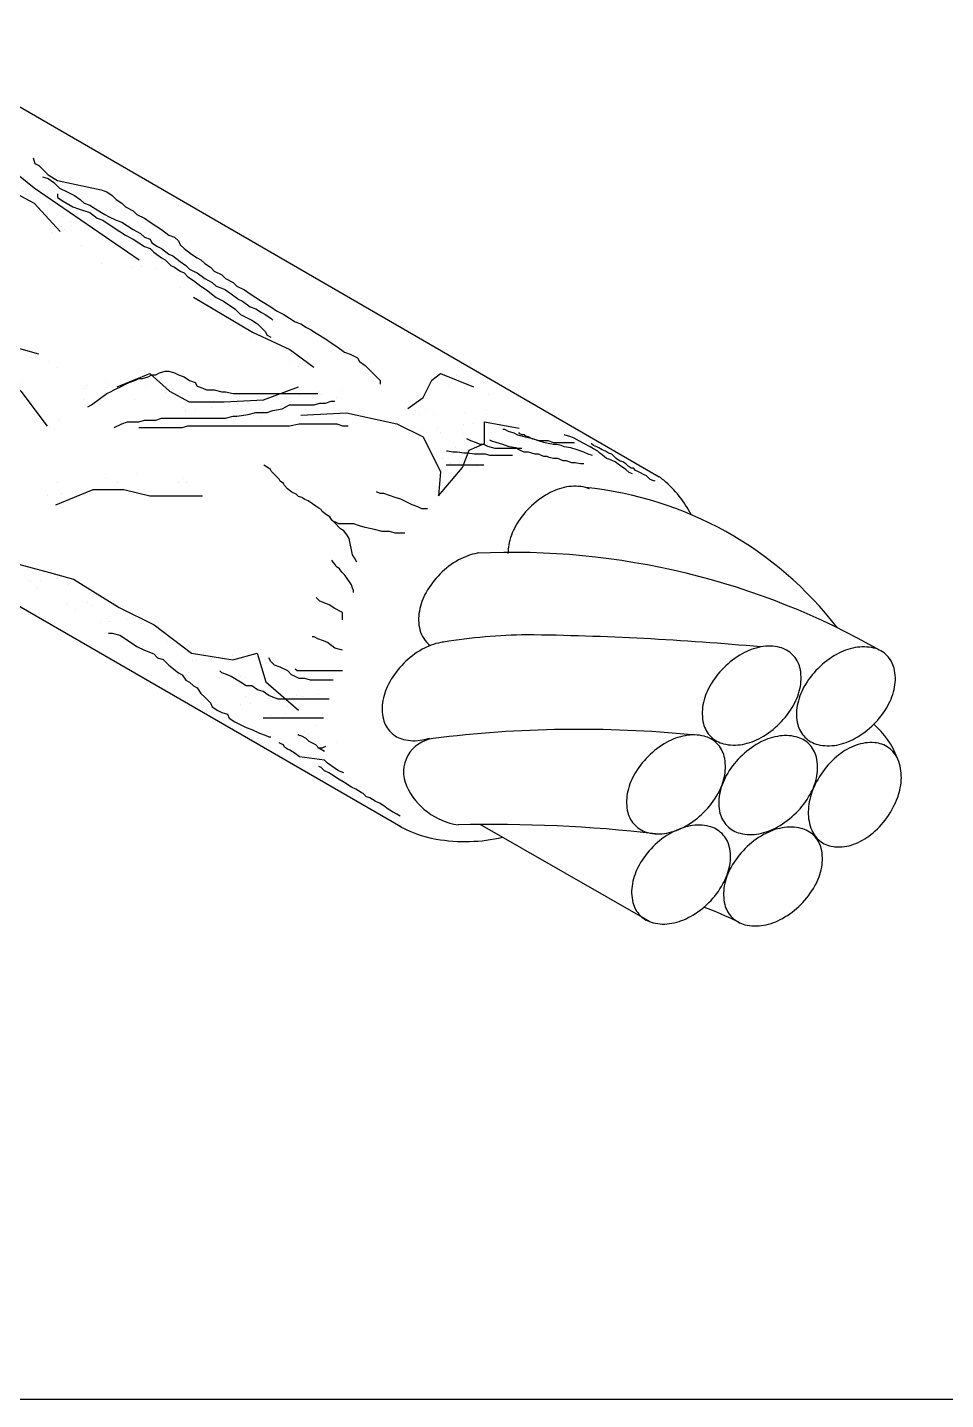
# Model space of a CAD drawing. Extents: x -800 to 12181, y -6101 to 2255.
# Drawn here: x 11441 to 11497.9, y 1609.4 to 1694.4 of the extents above; entities that cross this region are included whole.
import ezdxf

# ---------------------------------------------------------------- set-up
doc = ezdxf.new("R2010")
doc.units = 0
doc.header["$MEASUREMENT"] = 0
doc.layers.get('0').update_dxf_attribs({"linetype": 'CONTINUOUS'})
doc.layers.add('15', color=1, linetype='CONTINUOUS')
doc.layers.add('25', color=2, linetype='CONTINUOUS')

# ---------------------------------------------------------------- blocks, each defined once
blk = doc.blocks.new('*X29')
at = {"color": 0}
for p, q in [((4154.692, -675.104), (4154.692, -675.104)), ((4158.039, -676.789), (4158.039, -676.789)), ((4158.305, -677.217), (4158.305, -677.217)), ((4158.975, -677.466), (4158.975, -677.466)), ((4159.16, -677.634), (4159.16, -677.634)), ((4159.391, -677.726), (4159.391, -677.726)), ((4160.03, -678.432), (4160.03, -678.432)), ((4160.66, -678.728), (4160.66, -678.728)), ((4161.919, -679.33), (4161.919, -679.33)), ((4162.071, -679.62), (4162.071, -679.62)), ((4165.533, -681.444), (4165.533, -681.444)), ((4168.425, -682.694), (4168.425, -682.694)), ((4169.147, -683.557), (4169.147, -683.557)), ((4169.185, -683.188), (4169.185, -683.188)), ((4169.667, -683.489), (4169.667, -683.489)), ((4170.18, -684.1), (4170.18, -684.1)), ((4170.364, -684.269), (4170.364, -684.269)), ((4170.407, -683.957), (4170.407, -683.957)), ((4170.829, -684.225), (4170.829, -684.225)), ((4171.426, -684.292), (4171.426, -684.292)), ((4172.347, -685.192), (4172.347, -685.192)), ((4172.695, -685.294), (4172.695, -685.294)), ((4172.76, -685.67), (4172.76, -685.67)), ((4173.281, -685.602), (4173.281, -685.602)), ((4174.107, -686.186), (4174.107, -686.186)), ((4174.329, -686.455), (4174.329, -686.455)), ((4174.751, -686.724), (4174.751, -686.724)), ((4175.459, -687.123), (4175.459, -687.123)), ((4176.269, -687.691), (4176.269, -687.691)), ((4176.374, -687.784), (4176.374, -687.784)), ((4176.895, -687.715), (4176.895, -687.715)), ((4177.47, -687.148), (4177.47, -687.148)), ((4177.708, -687.608), (4177.708, -687.608)), ((4176.728, -688.125), (4176.728, -688.125)), ((4178.34, -687.945), (4178.34, -687.945)), ((4179.429, -688.028), (4179.429, -688.028)), ((4178.251, -688.953), (4178.251, -688.953)), ((4178.673, -689.222), (4178.673, -689.222)), ((4179.335, -688.857), (4179.335, -688.857)), ((4179.519, -689.026), (4179.519, -689.026)), ((4180.698, -689.029), (4180.698, -689.029)), ((4179.988, -689.897), (4179.988, -689.897)), ((4180.389, -689.823), (4180.389, -689.823)), ((4180.509, -689.829), (4180.509, -689.829)), ((4181.322, -689.722), (4181.322, -689.722)), ((4182.109, -689.921), (4182.109, -689.921)), ((4183.305, -690.184), (4183.305, -690.184)), ((4181.385, -690.735), (4181.385, -690.735)), ((4181.569, -690.904), (4181.569, -690.904)), ((4183.461, -690.859), (4183.461, -690.859)), ((4183.602, -692.011), (4183.602, -692.011)), ((4184.122, -691.942), (4184.122, -691.942)), ((4184.73, -691.86), (4184.73, -691.86)), ((4184.935, -691.835), (4184.935, -691.835)), ((4185.287, -691.446), (4185.287, -691.446)), ((4185.708, -691.715), (4185.708, -691.715)), ((4186.294, -691.656), (4186.294, -691.656)), ((4186.44, -691.736), (4186.44, -691.736)), ((4186.625, -691.905), (4186.625, -691.905)), ((4186.814, -691.588), (4186.814, -691.588)), ((4187.431, -691.763), (4187.431, -691.763)), ((4187.627, -691.481), (4187.627, -691.481)), ((4186.142, -692.752), (4186.142, -692.752)), ((4187.227, -692.682), (4187.227, -692.682)), ((4187.495, -692.702), (4187.495, -692.702)), ((4187.216, -694.124), (4187.216, -694.124)), ((4187.494, -693.69), (4187.494, -693.69)), ((4187.736, -694.055), (4187.736, -694.055)), ((4188.49, -693.614), (4188.49, -693.614)), ((4188.549, -693.948), (4188.549, -693.948)), ((4188.674, -693.783), (4188.674, -693.783)), ((4189.209, -693.945), (4189.209, -693.945)), ((4189.63, -694.213), (4189.63, -694.213)), ((4189.907, -693.77), (4189.907, -693.77)), ((4190.112, -693.656), (4190.112, -693.656)), ((4190.428, -693.701), (4190.428, -693.701)), ((4191.241, -693.594), (4191.241, -693.594)), ((4188.763, -694.691), (4188.763, -694.691)), ((4189.544, -694.58), (4189.544, -694.58)), ((4191.464, -694.594), (4191.464, -694.594)), ((4190.175, -695.583), (4190.175, -695.583)), ((4190.54, -695.492), (4190.54, -695.492)), ((4191.148, -695.18), (4191.148, -695.18)), ((4190.724, -695.661), (4190.724, -695.661)), ((4190.829, -696.237), (4190.829, -696.237)), ((4191.35, -696.169), (4191.35, -696.169)), ((4192.163, -696.062), (4192.163, -696.062))]:
    blk.add_line(p, q, dxfattribs=at)
blk = doc.blocks.new('*X30')
at = {"color": 0}
for p, q in [((4163.139, -661.42), (4163.139, -661.42)), ((4164.899, -661.1), (4164.899, -661.1)), ((4165.411, -661.256), (4165.411, -661.256)), ((4166.253, -661.414), (4166.253, -661.414)), ((4168.775, -661.019), (4168.775, -661.019)), ((4163.56, -661.688), (4163.56, -661.688)), ((4162.762, -662.774), (4162.762, -662.774)), ((4168.193, -662.65), (4168.193, -662.65)), ((4168.488, -662.931), (4168.488, -662.931)), ((4169.846, -662.752), (4169.846, -662.752)), ((4170.367, -662.683), (4170.367, -662.683)), ((4170.824, -662.897), (4170.824, -662.897)), ((4171.18, -662.576), (4171.18, -662.576)), ((4171.307, -662.644), (4171.307, -662.644)), ((4162.291, -663.746), (4162.291, -663.746)), ((4162.857, -663.216), (4162.857, -663.216)), ((4163.104, -663.639), (4163.104, -663.639)), ((4163.758, -663.686), (4163.758, -663.686)), ((4168.032, -663.195), (4168.032, -663.195)), ((4170.733, -663.097), (4170.733, -663.097)), ((4173.351, -663.064), (4173.351, -663.064)), ((4161.771, -663.815), (4161.771, -663.815)), ((4167.482, -664.187), (4167.482, -664.187)), ((4167.818, -663.775), (4167.818, -663.775)), ((4169.444, -664.087), (4169.444, -664.087)), ((4170.175, -663.912), (4170.175, -663.912)), ((4170.596, -664.181), (4170.596, -664.181)), ((4171.82, -663.809), (4171.82, -663.809)), ((4172.002, -664.099), (4172.002, -664.099)), ((4172.004, -663.978), (4172.004, -663.978)), ((4173.289, -663.907), (4173.289, -663.907)), ((4173.71, -664.175), (4173.71, -664.175)), ((4174.703, -664.002), (4174.703, -664.002)), ((4162.772, -665.165), (4162.772, -665.165)), ((4162.92, -665.143), (4162.92, -665.143)), ((4170.796, -665.024), (4170.796, -665.024)), ((4171.289, -665.151), (4171.289, -665.151)), ((4172.102, -665.044), (4172.102, -665.044)), ((4172.114, -665.148), (4172.114, -665.148)), ((4173.869, -665.687), (4173.869, -665.687)), ((4174.054, -665.856), (4174.054, -665.856)), ((4162.693, -666.283), (4162.693, -666.283)), ((4162.801, -666.442), (4162.801, -666.442)), ((4163.213, -666.214), (4163.213, -666.214)), ((4164.026, -666.107), (4164.026, -666.107)), ((4164.188, -666.144), (4164.188, -666.144)), ((4174.096, -666.411), (4174.096, -666.411)), ((4162.986, -666.611), (4162.986, -666.611)), ((4165.176, -666.696), (4165.176, -666.696)), ((4165.6, -667.036), (4165.6, -667.036)), ((4174.518, -666.679), (4174.518, -666.679)), ((4174.924, -666.653), (4174.924, -666.653)), ((4175.715, -667.157), (4175.715, -667.157)), ((4176.035, -666.93), (4176.035, -666.93)), ((4163.856, -667.408), (4163.856, -667.408)), ((4175.919, -667.566), (4175.919, -667.566)), ((4176.036, -667.647), (4176.036, -667.647)), ((4176.103, -667.734), (4176.103, -667.734)), ((4164.135, -668.682), (4164.135, -668.682)), ((4164.251, -668.071), (4164.251, -668.071)), ((4164.851, -668.32), (4164.851, -668.32)), ((4164.948, -668.575), (4164.948, -668.575)), ((4165.035, -668.489), (4165.035, -668.489)), ((4163.046, -668.996), (4163.046, -668.996)), ((4163.615, -668.75), (4163.615, -668.75)), ((4165.562, -668.932), (4165.562, -668.932)), ((4165.983, -669.201), (4165.983, -669.201)), ((4178.018, -668.909), (4178.018, -668.909)), ((4178.44, -669.178), (4178.44, -669.178)), ((4178.516, -669.378), (4178.516, -669.378)), ((4164.314, -669.998), (4164.314, -669.998)), ((4177.51, -669.749), (4177.51, -669.749)), ((4177.969, -669.444), (4177.969, -669.444)), ((4177.996, -669.446), (4177.996, -669.446)), ((4178.153, -669.613), (4178.153, -669.613)), ((4164.387, -670.173), (4164.387, -670.173)), ((4167.501, -670.168), (4167.501, -670.168)), ((4179.023, -670.41), (4179.023, -670.41)), ((4165.057, -671.15), (4165.057, -671.15)), ((4165.726, -670.89), (4165.726, -670.89)), ((4165.87, -671.043), (4165.87, -671.043)), ((4166.369, -671.436), (4166.369, -671.436)), ((4169.483, -671.43), (4169.483, -671.43)), ((4180.018, -671.322), (4180.018, -671.322)), ((4182.13, -671.491), (4182.13, -671.491)), ((4163.677, -671.71), (4163.677, -671.71)), ((4164.377, -671.925), (4164.377, -671.925)), ((4164.949, -672.042), (4164.949, -672.042)), ((4166.791, -671.705), (4166.791, -671.705)), ((4167.078, -671.827), (4167.078, -671.827)), ((4169.905, -671.699), (4169.905, -671.699)), ((4181.609, -671.56), (4181.609, -671.56)), ((4182.832, -671.59), (4182.832, -671.59)), ((4165.195, -672.677), (4165.195, -672.677)), ((4165.789, -672.817), (4165.789, -672.817)), ((4165.944, -672.954), (4165.944, -672.954)), ((4171.423, -672.666), (4171.423, -672.666)), ((4184.1, -672.592), (4184.1, -672.592)), ((4165.979, -673.617), (4165.979, -673.617)), ((4166.128, -673.123), (4166.128, -673.123)), ((4166.792, -673.51), (4166.792, -673.51)), ((4185.512, -673.484), (4185.512, -673.484)), ((4185.744, -673.605), (4185.744, -673.605)), ((4165.459, -673.686), (4165.459, -673.686)), ((4166.998, -673.92), (4166.998, -673.92)), ((4167.141, -673.754), (4167.141, -673.754)), ((4167.177, -673.94), (4167.177, -673.94)), ((4173.405, -673.929), (4173.405, -673.929)), ((4173.827, -674.197), (4173.827, -674.197)), ((4185.862, -673.906), (4185.862, -673.906)), ((4186.283, -674.175), (4186.283, -674.175)), ((4175.345, -675.165), (4175.345, -675.165)), ((4187.801, -675.142), (4187.801, -675.142)), ((4177.327, -676.427), (4177.327, -676.427)), ((4189.783, -676.405), (4189.783, -676.405)), ((4173.792, -676.552), (4173.792, -676.552)), ((4174.104, -676.799), (4174.104, -676.799)), ((4177.749, -676.696), (4177.749, -676.696)), ((4190.205, -676.673), (4190.205, -676.673)), ((4197.834, -677.191), (4197.834, -677.191)), ((4198.355, -677.123), (4198.355, -677.123)), ((4175.099, -677.711), (4175.099, -677.711)), ((4175.144, -677.489), (4175.144, -677.489)), ((4175.283, -677.88), (4175.283, -677.88)), ((4175.378, -677.558), (4175.378, -677.558)), ((4175.899, -677.49), (4175.899, -677.49)), ((4179.16, -677.8), (4179.16, -677.8)), ((4179.267, -677.663), (4179.267, -677.663)), ((4180.32, -677.468), (4180.32, -677.468)), ((4182.381, -677.657), (4182.381, -677.657)), ((4183.02, -677.371), (4183.02, -677.371)), ((4183.161, -677.834), (4183.161, -677.834)), ((4192.451, -677.9), (4192.451, -677.9)), ((4197.952, -677.629), (4197.952, -677.629)), ((4176.413, -678.491), (4176.413, -678.491)), ((4179.114, -678.394), (4179.114, -678.394)), ((4181.731, -678.36), (4181.731, -678.36)), ((4183.345, -678.003), (4183.345, -678.003)), ((4184.289, -678.372), (4184.289, -678.372)), ((4186.99, -678.275), (4186.99, -678.275)), ((4187.067, -678.609), (4187.067, -678.609)), ((4187.588, -678.54), (4187.588, -678.54)), ((4188.401, -678.433), (4188.401, -678.433)), ((4189.608, -678.242), (4189.608, -678.242)), ((4189.759, -678.254), (4189.759, -678.254)), ((4190.279, -678.186), (4190.279, -678.186)), ((4191.092, -678.079), (4191.092, -678.079)), ((4191.223, -677.957), (4191.223, -677.957)), ((4191.407, -678.126), (4191.407, -678.126)), ((4192.166, -678.254), (4192.166, -678.254)), ((4200.043, -678.136), (4200.043, -678.136)), ((4176.153, -678.677), (4176.153, -678.677)), ((4184.215, -678.8), (4184.215, -678.8)), ((4184.363, -678.92), (4184.363, -678.92)), ((4184.375, -678.963), (4184.375, -678.963)), ((4184.896, -678.895), (4184.896, -678.895)), ((4185.709, -678.787), (4185.709, -678.787)), ((4187.477, -678.914), (4187.477, -678.914)), ((4187.899, -679.183), (4187.899, -679.183)), ((4188.217, -678.834), (4188.217, -678.834)), ((4188.259, -679.277), (4188.259, -679.277)), ((4188.401, -679.003), (4188.401, -679.003)), ((4190.591, -678.909), (4190.591, -678.909)), ((4190.96, -679.179), (4190.96, -679.179)), ((4191.013, -679.177), (4191.013, -679.177)), ((4192.277, -678.923), (4192.277, -678.923)), ((4193.578, -679.146), (4193.578, -679.146)), ((4196.136, -679.158), (4196.136, -679.158)), ((4196.279, -678.957), (4196.279, -678.957)), ((4196.463, -679.126), (4196.463, -679.126)), ((4196.819, -678.897), (4196.819, -678.897)), ((4197.241, -679.166), (4197.241, -679.166)), ((4198.837, -679.061), (4198.837, -679.061)), ((4199.933, -678.892), (4199.933, -678.892)), ((4177.149, -679.589), (4177.149, -679.589)), ((4177.333, -679.758), (4177.333, -679.758)), ((4177.634, -679.851), (4177.634, -679.851)), ((4177.825, -679.383), (4177.825, -679.383)), ((4196.064, -680.013), (4196.064, -680.013)), ((4196.585, -679.945), (4196.585, -679.945)), ((4197.333, -679.923), (4197.333, -679.923)), ((4197.398, -679.838), (4197.398, -679.838)), ((4197.547, -680.05), (4197.547, -680.05)), ((4198.756, -679.659), (4198.756, -679.659)), ((4199.277, -679.59), (4199.277, -679.59)), ((4200.09, -679.483), (4200.09, -679.483)), ((4198.759, -680.133), (4198.759, -680.133)), ((4200.106, -680.062), (4200.106, -680.062)), ((4197.627, -681.402), (4197.627, -681.402)), ((4198.328, -680.835), (4198.328, -680.835)), ((4198.513, -681.004), (4198.513, -681.004)), ((4198.9, -680.988), (4198.9, -680.988)), ((4197.61, -681.977), (4197.61, -681.977)), ((4198.049, -681.67), (4198.049, -681.67)), ((4199.383, -681.801), (4199.383, -681.801)), ((4177.768, -682.677), (4177.768, -682.677)), ((4180.253, -682.433), (4180.253, -682.433)), ((4180.882, -682.671), (4180.882, -682.671)), ((4181.857, -682.214), (4181.857, -682.214)), ((4183.996, -682.666), (4183.996, -682.666)), ((4184.254, -682.468), (4184.254, -682.468)), ((4184.438, -682.637), (4184.438, -682.637)), ((4197.507, -682.413), (4197.507, -682.413)), ((4177.247, -683.311), (4177.247, -683.311)), ((4177.95, -683.236), (4177.95, -683.236))]:
    blk.add_line(p, q, dxfattribs=at)

msp = doc.modelspace()

# ---------------------------------------------------------------- linework, layer by layer
at = {"layer": '15'}
for p, q in [((11432.019, 1694.413, -8.914), (11480.131, 1666.576, -8.914)), ((11416.624, 1672.318, -8.914), (11464.111, 1644.902, -8.914)), ((11479.566, 1639.001, -8.914), (11469.041, 1645.033, -8.914))]:
    msp.add_line(p, q, dxfattribs=at)
at = {"layer": '15', "color": 1}
for p, q in [((11441.328, 1686.33, -8.914), (11441.445, 1685.98, -8.914)), ((11441.445, 1685.98, -8.914), (11441.679, 1685.863, -8.914)), ((11441.679, 1685.863, -8.914), (11442.264, 1685.279, -8.914)), ((11441.913, 1685.162, -8.914), (11442.264, 1685.045, -8.914)), ((11442.264, 1685.279, -8.914), (11442.848, 1684.928, -8.914)), ((11442.264, 1685.045, -8.914), (11442.614, 1684.811, -8.914)), ((11442.848, 1684.928, -8.914), (11445.537, 1684.344, -8.914)), ((11442.614, 1684.811, -8.914), (11442.965, 1684.461, -8.914)), ((11442.848, 1684.11, -8.914), (11442.848, 1683.877, -8.914)), ((11442.965, 1684.461, -8.914), (11443.433, 1684.227, -8.914)), ((11443.433, 1684.227, -8.914), (11443.9, 1683.993, -8.914)), ((11443.9, 1683.993, -8.914), (11444.251, 1683.76, -8.914)), ((11445.537, 1684.344, -8.914), (11445.888, 1684.227, -8.914)), ((11445.888, 1684.227, -8.914), (11446.238, 1683.993, -8.914)), ((11446.238, 1683.993, -8.914), (11446.472, 1683.76, -8.914)), ((11442.848, 1683.877, -8.914), (11443.199, 1683.643, -8.914)), ((11443.199, 1683.643, -8.914), (11443.783, 1683.292, -8.914)), ((11443.783, 1683.292, -8.914), (11444.134, 1683.175, -8.914)), ((11444.134, 1683.175, -8.914), (11444.835, 1682.942, -8.914)), ((11444.251, 1683.76, -8.914), (11444.485, 1683.526, -8.914)), ((11444.485, 1683.526, -8.914), (11444.835, 1683.409, -8.914)), ((11444.835, 1683.409, -8.914), (11445.186, 1683.175, -8.914)), ((11445.186, 1683.175, -8.914), (11445.771, 1682.825, -8.914)), ((11446.472, 1683.76, -8.914), (11446.823, 1683.526, -8.914)), ((11446.823, 1683.526, -8.914), (11447.057, 1683.292, -8.914)), ((11447.057, 1683.292, -8.914), (11447.524, 1683.059, -8.914)), ((11444.835, 1682.942, -8.914), (11445.303, 1682.591, -8.914)), ((11445.303, 1682.591, -8.914), (11445.654, 1682.474, -8.914)), ((11445.654, 1682.474, -8.914), (11446.355, 1682.007, -8.914)), ((11445.771, 1682.825, -8.914), (11446.005, 1682.708, -8.914)), ((11446.005, 1682.708, -8.914), (11446.472, 1682.474, -8.914)), ((11446.472, 1682.474, -8.914), (11446.823, 1682.358, -8.914)), ((11446.823, 1682.358, -8.914), (11447.174, 1682.124, -8.914)), ((11447.524, 1683.059, -8.914), (11447.758, 1682.825, -8.914)), ((11447.758, 1682.825, -8.914), (11448.226, 1682.591, -8.914)), ((11448.226, 1682.591, -8.914), (11448.576, 1682.358, -8.914)), ((11448.576, 1682.358, -8.914), (11448.927, 1682.124, -8.914)), ((11446.355, 1682.007, -8.914), (11447.057, 1681.54, -8.914)), ((11447.057, 1681.54, -8.914), (11447.524, 1681.306, -8.914)), ((11447.174, 1682.124, -8.914), (11447.524, 1681.89, -8.914)), ((11447.524, 1681.89, -8.914), (11447.992, 1681.656, -8.914)), ((11447.992, 1681.656, -8.914), (11448.226, 1681.423, -8.914)), ((11448.927, 1682.124, -8.914), (11449.278, 1681.89, -8.914)), ((11449.278, 1681.89, -8.914), (11449.745, 1681.54, -8.914)), ((11449.745, 1681.54, -8.914), (11450.096, 1681.423, -8.914)), ((11447.524, 1681.306, -8.914), (11448.226, 1680.839, -8.914)), ((11448.226, 1681.423, -8.914), (11448.576, 1681.306, -8.914)), ((11448.226, 1680.839, -8.914), (11448.576, 1680.722, -8.914)), ((11448.576, 1681.306, -8.914), (11448.693, 1681.072, -8.914)), ((11448.576, 1680.722, -8.914), (11448.81, 1680.488, -8.914)), ((11448.693, 1681.072, -8.914), (11449.044, 1680.839, -8.914)), ((11449.044, 1680.839, -8.914), (11449.278, 1680.722, -8.914)), ((11449.278, 1680.722, -8.914), (11449.745, 1680.371, -8.914)), ((11450.096, 1681.423, -8.914), (11450.33, 1681.189, -8.914)), ((11450.33, 1681.189, -8.914), (11450.447, 1680.955, -8.914)), ((11450.447, 1680.955, -8.914), (11450.681, 1680.722, -8.914)), ((11450.681, 1680.722, -8.914), (11451.148, 1680.371, -8.914)), ((11448.81, 1680.488, -8.914), (11449.278, 1680.138, -8.914)), ((11449.278, 1680.138, -8.914), (11449.512, 1680.021, -8.914)), ((11449.512, 1680.021, -8.914), (11449.862, 1679.67, -8.914)), ((11449.745, 1680.371, -8.914), (11449.979, 1680.254, -8.914)), ((11449.979, 1680.254, -8.914), (11450.447, 1679.904, -8.914)), ((11450.447, 1679.904, -8.914), (11450.797, 1679.67, -8.914)), ((11451.148, 1680.371, -8.914), (11451.499, 1680.138, -8.914)), ((11451.499, 1680.138, -8.914), (11451.733, 1680.021, -8.914)), ((11451.733, 1680.021, -8.914), (11451.967, 1679.787, -8.914)), ((11451.967, 1679.787, -8.914), (11452.317, 1679.553, -8.914)), ((11449.862, 1679.67, -8.914), (11450.096, 1679.553, -8.914)), ((11450.096, 1679.553, -8.914), (11450.447, 1679.32, -8.914)), ((11450.447, 1679.32, -8.914), (11450.681, 1679.203, -8.914)), ((11450.681, 1679.203, -8.914), (11450.914, 1678.969, -8.914)), ((11450.797, 1679.67, -8.914), (11451.031, 1679.436, -8.914)), ((11450.914, 1678.969, -8.914), (11451.265, 1678.735, -8.914)), ((11451.031, 1679.436, -8.914), (11451.265, 1679.32, -8.914)), ((11451.265, 1679.32, -8.914), (11451.499, 1679.203, -8.914)), ((11451.499, 1679.203, -8.914), (11451.967, 1678.852, -8.914)), ((11452.317, 1679.553, -8.914), (11452.551, 1679.32, -8.914)), ((11452.551, 1679.32, -8.914), (11453.019, 1679.086, -8.914)), ((11453.019, 1679.086, -8.914), (11453.252, 1678.852, -8.914)), ((11451.265, 1678.735, -8.914), (11451.733, 1678.385, -8.914)), ((11451.733, 1678.385, -8.914), (11452.083, 1678.151, -8.914)), ((11451.967, 1678.852, -8.914), (11452.434, 1678.619, -8.914)), ((11452.083, 1678.151, -8.914), (11452.668, 1677.684, -8.914)), ((11452.434, 1678.619, -8.914), (11452.668, 1678.385, -8.914)), ((11452.668, 1678.385, -8.914), (11453.019, 1678.268, -8.914)), ((11453.019, 1678.268, -8.914), (11453.252, 1678.151, -8.914)), ((11453.252, 1678.852, -8.914), (11453.72, 1678.619, -8.914)), ((11453.252, 1678.151, -8.914), (11453.603, 1677.918, -8.914)), ((11453.72, 1678.619, -8.914), (11453.954, 1678.385, -8.914)), ((11453.954, 1678.385, -8.914), (11454.421, 1678.151, -8.914)), ((11454.421, 1678.151, -8.914), (11454.772, 1677.918, -8.914)), ((11452.668, 1677.684, -8.914), (11453.136, 1677.45, -8.914)), ((11453.136, 1677.45, -8.914), (11453.837, 1676.983, -8.914)), ((11453.603, 1677.918, -8.914), (11454.071, 1677.567, -8.914)), ((11454.071, 1677.567, -8.914), (11454.305, 1677.45, -8.914)), ((11454.305, 1677.45, -8.914), (11454.772, 1677.1, -8.914)), ((11454.772, 1677.918, -8.914), (11455.123, 1677.684, -8.914)), ((11455.123, 1677.684, -8.914), (11455.474, 1677.45, -8.914)), ((11455.474, 1677.45, -8.914), (11456.058, 1677.1, -8.914)), ((11453.837, 1676.983, -8.914), (11454.188, 1676.632, -8.914)), ((11454.188, 1676.632, -8.914), (11454.889, 1676.282, -8.914)), ((11454.772, 1677.1, -8.914), (11455.123, 1676.983, -8.914)), ((11455.123, 1676.983, -8.914), (11455.474, 1676.749, -8.914)), ((11455.474, 1676.749, -8.914), (11455.707, 1676.632, -8.914)), ((11455.707, 1676.632, -8.914), (11456.058, 1676.399, -8.914)), ((11456.058, 1677.1, -8.914), (11456.409, 1676.866, -8.914)), ((11456.058, 1676.399, -8.914), (11456.175, 1676.282, -8.914)), ((11456.409, 1676.866, -8.914), (11456.876, 1676.632, -8.914)), ((11456.876, 1676.632, -8.914), (11457.227, 1676.399, -8.914)), ((11457.227, 1676.399, -8.914), (11457.578, 1676.165, -8.914)), ((11454.889, 1676.282, -8.914), (11455.24, 1676.048, -8.914)), ((11455.24, 1676.048, -8.914), (11455.707, 1675.581, -8.914)), ((11455.707, 1675.581, -8.914), (11455.824, 1675.347, -8.914)), ((11457.578, 1676.165, -8.914), (11457.929, 1676.048, -8.914)), ((11457.929, 1676.048, -8.914), (11458.279, 1675.814, -8.914)), ((11458.279, 1675.814, -8.914), (11458.513, 1675.697, -8.914)), ((11458.513, 1675.697, -8.914), (11458.864, 1675.464, -8.914)), ((11455.824, 1675.347, -8.914), (11456.058, 1675.23, -8.914)), ((11458.864, 1675.464, -8.914), (11459.448, 1675.113, -8.914)), ((11459.448, 1675.113, -8.914), (11459.799, 1674.88, -8.914)), ((11459.799, 1674.88, -8.914), (11460.15, 1674.646, -8.914)), ((11460.15, 1674.646, -8.914), (11460.617, 1674.295, -8.914)), ((11460.617, 1674.295, -8.914), (11460.968, 1674.179, -8.914)), ((11460.968, 1674.179, -8.914), (11461.436, 1673.945, -8.914)), ((11461.436, 1673.945, -8.914), (11461.552, 1673.711, -8.914)), ((11448.927, 1672.893, -8.914), (11449.161, 1673.01, -8.914)), ((11449.161, 1673.01, -8.914), (11449.512, 1673.127, -8.914)), ((11449.512, 1673.127, -8.914), (11449.745, 1673.127, -8.914)), ((11449.745, 1673.127, -8.914), (11450.096, 1673.01, -8.914)), ((11450.096, 1673.01, -8.914), (11450.33, 1672.893, -8.914)), ((11461.552, 1673.711, -8.914), (11461.903, 1673.477, -8.914)), ((11461.903, 1673.477, -8.914), (11462.371, 1673.01, -8.914)), ((11462.371, 1673.01, -8.914), (11462.838, 1672.543, -8.914)), ((11446.355, 1671.959, -8.914), (11446.823, 1672.192, -8.914)), ((11446.823, 1672.192, -8.914), (11447.057, 1672.309, -8.914)), ((11447.057, 1672.309, -8.914), (11447.29, 1672.426, -8.914)), ((11447.29, 1672.426, -8.914), (11447.641, 1672.543, -8.914)), ((11447.641, 1672.543, -8.914), (11447.875, 1672.66, -8.914)), ((11447.875, 1672.66, -8.914), (11448.109, 1672.66, -8.914)), ((11448.109, 1672.66, -8.914), (11448.459, 1672.776, -8.914)), ((11448.459, 1672.776, -8.914), (11448.693, 1672.893, -8.914)), ((11448.693, 1672.893, -8.914), (11448.927, 1672.893, -8.914)), ((11450.33, 1672.893, -8.914), (11450.681, 1672.776, -8.914)), ((11450.681, 1672.776, -8.914), (11451.031, 1672.543, -8.914)), ((11451.031, 1672.543, -8.914), (11451.382, 1672.426, -8.914)), ((11451.382, 1672.426, -8.914), (11451.499, 1672.192, -8.914)), ((11451.499, 1672.192, -8.914), (11451.85, 1672.075, -8.914)), ((11451.85, 1672.075, -8.914), (11452.083, 1671.959, -8.914)), ((11462.838, 1672.543, -8.914), (11462.838, 1672.309, -8.914)), ((11444.952, 1671.024, -8.914), (11445.42, 1671.374, -8.914)), ((11445.42, 1671.374, -8.914), (11445.888, 1671.725, -8.914)), ((11445.888, 1671.725, -8.914), (11446.121, 1671.842, -8.914)), ((11446.121, 1671.842, -8.914), (11446.355, 1671.959, -8.914)), ((11452.083, 1671.959, -8.914), (11452.551, 1671.959, -8.914)), ((11452.551, 1671.959, -8.914), (11453.019, 1671.842, -8.914)), ((11453.019, 1671.842, -8.914), (11453.252, 1671.842, -8.914)), ((11453.252, 1671.842, -8.914), (11453.72, 1671.725, -8.914)), ((11453.72, 1671.725, -8.914), (11458.981, 1671.725, -8.914)), ((11459.448, 1671.141, -8.914), (11459.799, 1671.257, -8.914)), ((11459.799, 1671.257, -8.914), (11460.033, 1671.257, -8.914)), ((11444.719, 1670.907, -8.914), (11444.952, 1671.024, -8.914)), ((11453.954, 1670.323, -8.914), (11454.655, 1670.44, -8.914)), ((11454.655, 1670.44, -8.914), (11455.123, 1670.556, -8.914)), ((11455.123, 1670.556, -8.914), (11455.824, 1670.556, -8.914)), ((11455.824, 1670.556, -8.914), (11456.175, 1670.673, -8.914)), ((11456.175, 1670.673, -8.914), (11456.76, 1670.79, -8.914)), ((11456.76, 1670.79, -8.914), (11457.227, 1671.024, -8.914)), ((11457.227, 1671.024, -8.914), (11458.747, 1671.024, -8.914)), ((11458.747, 1671.024, -8.914), (11459.098, 1671.141, -8.914)), ((11459.098, 1671.141, -8.914), (11459.448, 1671.141, -8.914)), ((11446.355, 1669.622, -8.914), (11446.823, 1669.855, -8.914)), ((11446.823, 1669.855, -8.914), (11447.174, 1669.972, -8.914)), ((11447.174, 1669.972, -8.914), (11447.875, 1669.972, -8.914)), ((11447.875, 1669.972, -8.914), (11448.226, 1670.089, -8.914)), ((11447.875, 1669.622, -8.914), (11450.564, 1669.622, -8.914)), ((11448.226, 1670.089, -8.914), (11448.927, 1670.089, -8.914)), ((11448.927, 1670.089, -8.914), (11449.278, 1670.206, -8.914)), ((11449.278, 1670.206, -8.914), (11453.252, 1670.206, -8.914)), ((11450.564, 1669.622, -8.914), (11450.914, 1669.738, -8.914)), ((11450.914, 1669.738, -8.914), (11457.227, 1669.738, -8.914)), ((11453.252, 1670.206, -8.914), (11453.72, 1670.323, -8.914)), ((11453.72, 1670.323, -8.914), (11453.954, 1670.323, -8.914)), ((11457.227, 1669.738, -8.914), (11457.812, 1669.855, -8.914)), ((11457.812, 1669.855, -8.914), (11460.15, 1669.855, -8.914)), ((11460.15, 1669.855, -8.914), (11460.5, 1669.738, -8.914)), ((11460.5, 1669.738, -8.914), (11460.851, 1669.738, -8.914)), ((11468.45, 1668.804, -8.914), (11468.216, 1668.921, -8.914)), ((11468.8, 1668.687, -8.914), (11468.45, 1668.804, -8.914)), ((11469.034, 1668.57, -8.914), (11468.8, 1668.687, -8.914)), ((11469.761, 1668.774, -8.914), (11469.627, 1668.841, -8.914)), ((11470.029, 1668.707, -8.914), (11469.761, 1668.774, -8.914)), ((11470.431, 1668.573, -8.914), (11470.029, 1668.707, -8.914)), ((11470.554, 1669.505, -8.914), (11470.437, 1669.505, -8.914)), ((11470.788, 1669.388, -8.914), (11470.554, 1669.505, -8.914)), ((11471.138, 1669.271, -8.914), (11470.788, 1669.388, -8.914)), ((11471.372, 1669.154, -8.914), (11471.138, 1669.271, -8.914)), ((11471.84, 1669.037, -8.914), (11471.372, 1669.154, -8.914)), ((11471.502, 1669.242, -8.914), (11471.435, 1669.309, -8.914)), ((11471.636, 1669.175, -8.914), (11471.502, 1669.242, -8.914)), ((11471.77, 1669.175, -8.914), (11471.636, 1669.175, -8.914)), ((11471.904, 1669.041, -8.914), (11471.77, 1669.175, -8.914)), ((11472.308, 1668.921, -8.914), (11471.84, 1669.037, -8.914)), ((11472.038, 1669.041, -8.914), (11471.904, 1669.041, -8.914)), ((11472.172, 1668.974, -8.914), (11472.038, 1669.041, -8.914)), ((11472.306, 1668.908, -8.914), (11472.172, 1668.974, -8.914)), ((11472.574, 1668.841, -8.914), (11472.306, 1668.908, -8.914)), ((11472.658, 1668.804, -8.914), (11472.308, 1668.921, -8.914)), ((11472.708, 1668.774, -8.914), (11472.574, 1668.841, -8.914)), ((11473.243, 1668.804, -8.914), (11472.658, 1668.804, -8.914)), ((11472.976, 1668.707, -8.914), (11472.708, 1668.774, -8.914)), ((11473.244, 1668.64, -8.914), (11472.976, 1668.707, -8.914)), ((11473.593, 1668.687, -8.914), (11473.243, 1668.804, -8.914)), ((11474.879, 1668.687, -8.914), (11473.593, 1668.687, -8.914)), ((11474.449, 1669.108, -8.914), (11474.248, 1669.175, -8.914)), ((11474.65, 1669.041, -8.914), (11474.449, 1669.108, -8.914)), ((11474.851, 1668.974, -8.914), (11474.65, 1669.041, -8.914)), ((11475.186, 1668.774, -8.914), (11474.851, 1668.974, -8.914)), ((11475.454, 1668.64, -8.914), (11475.186, 1668.774, -8.914)), ((11467.015, 1668.171, -8.914), (11466.948, 1668.171, -8.914)), ((11467.35, 1668.104, -8.914), (11467.015, 1668.171, -8.914)), ((11467.618, 1668.104, -8.914), (11467.35, 1668.104, -8.914)), ((11468.02, 1668.037, -8.914), (11467.618, 1668.104, -8.914)), ((11468.221, 1668.037, -8.914), (11468.02, 1668.037, -8.914)), ((11468.69, 1667.97, -8.914), (11468.221, 1668.037, -8.914)), ((11469.359, 1667.97, -8.914), (11468.69, 1667.97, -8.914)), ((11469.268, 1668.57, -8.914), (11469.034, 1668.57, -8.914)), ((11469.502, 1668.453, -8.914), (11469.268, 1668.57, -8.914)), ((11469.627, 1667.903, -8.914), (11469.359, 1667.97, -8.914)), ((11469.969, 1668.336, -8.914), (11469.502, 1668.453, -8.914)), ((11471.034, 1667.903, -8.914), (11469.627, 1667.903, -8.914)), ((11471.606, 1668.336, -8.914), (11469.969, 1668.336, -8.914)), ((11470.833, 1668.439, -8.914), (11470.431, 1668.573, -8.914)), ((11471.235, 1668.372, -8.914), (11470.833, 1668.439, -8.914)), ((11471.435, 1668.238, -8.914), (11471.235, 1668.372, -8.914)), ((11471.77, 1668.104, -8.914), (11471.435, 1668.238, -8.914)), ((11472.038, 1668.104, -8.914), (11471.77, 1668.104, -8.914)), ((11472.44, 1667.97, -8.914), (11472.038, 1668.104, -8.914)), ((11472.641, 1667.97, -8.914), (11472.44, 1667.97, -8.914)), ((11472.842, 1667.903, -8.914), (11472.641, 1667.97, -8.914)), ((11472.976, 1667.837, -8.914), (11472.842, 1667.903, -8.914)), ((11473.177, 1667.837, -8.914), (11472.976, 1667.837, -8.914)), ((11473.311, 1667.77, -8.914), (11473.177, 1667.837, -8.914)), ((11473.578, 1668.573, -8.914), (11473.244, 1668.64, -8.914)), ((11473.779, 1668.573, -8.914), (11473.578, 1668.573, -8.914)), ((11474.047, 1668.506, -8.914), (11473.779, 1668.573, -8.914)), ((11474.248, 1668.439, -8.914), (11474.047, 1668.506, -8.914)), ((11474.65, 1668.372, -8.914), (11474.248, 1668.439, -8.914)), ((11475.052, 1668.238, -8.914), (11474.65, 1668.372, -8.914)), ((11475.454, 1668.104, -8.914), (11475.052, 1668.238, -8.914)), ((11475.855, 1668.439, -8.914), (11475.454, 1668.64, -8.914)), ((11475.722, 1667.97, -8.914), (11475.454, 1668.104, -8.914)), ((11475.989, 1667.903, -8.914), (11475.722, 1667.97, -8.914)), ((11476.056, 1668.305, -8.914), (11475.855, 1668.439, -8.914)), ((11476.056, 1668.506, -8.914), (11475.922, 1668.64, -8.914)), ((11476.257, 1668.439, -8.914), (11476.056, 1668.506, -8.914)), ((11476.324, 1668.171, -8.914), (11476.056, 1668.305, -8.914)), ((11476.391, 1668.372, -8.914), (11476.257, 1668.439, -8.914)), ((11476.458, 1668.037, -8.914), (11476.324, 1668.171, -8.914)), ((11476.592, 1668.238, -8.914), (11476.391, 1668.372, -8.914)), ((11476.726, 1667.837, -8.914), (11476.458, 1668.037, -8.914)), ((11476.793, 1668.171, -8.914), (11476.592, 1668.238, -8.914)), ((11476.86, 1667.703, -8.914), (11476.726, 1667.837, -8.914)), ((11476.994, 1668.037, -8.914), (11476.793, 1668.171, -8.914)), ((11477.195, 1667.97, -8.914), (11476.994, 1668.037, -8.914)), ((11477.463, 1667.703, -8.914), (11477.195, 1667.97, -8.914)), ((11455.831, 1667.167, -8.914), (11455.631, 1667.301, -8.914)), ((11456.032, 1667.033, -8.914), (11455.831, 1667.167, -8.914)), ((11456.099, 1666.899, -8.914), (11456.032, 1667.033, -8.914)), ((11469.268, 1667.285, -8.914), (11466.93, 1667.285, -8.914)), ((11473.578, 1667.703, -8.914), (11473.311, 1667.77, -8.914)), ((11473.846, 1667.703, -8.914), (11473.578, 1667.703, -8.914)), ((11474.181, 1667.569, -8.914), (11473.846, 1667.703, -8.914)), ((11474.382, 1667.569, -8.914), (11474.181, 1667.569, -8.914)), ((11474.717, 1667.435, -8.914), (11474.382, 1667.569, -8.914)), ((11474.918, 1667.435, -8.914), (11474.717, 1667.435, -8.914)), ((11475.253, 1667.368, -8.914), (11474.918, 1667.435, -8.914)), ((11475.454, 1667.368, -8.914), (11475.253, 1667.368, -8.914)), ((11477.061, 1667.636, -8.914), (11476.86, 1667.703, -8.914)), ((11477.396, 1667.502, -8.914), (11477.061, 1667.636, -8.914)), ((11477.664, 1667.301, -8.914), (11477.396, 1667.502, -8.914)), ((11477.664, 1667.569, -8.914), (11477.463, 1667.703, -8.914)), ((11477.865, 1667.502, -8.914), (11477.664, 1667.569, -8.914)), ((11478.065, 1667.033, -8.914), (11477.664, 1667.301, -8.914)), ((11478.065, 1667.368, -8.914), (11477.865, 1667.502, -8.914)), ((11478.199, 1667.234, -8.914), (11478.065, 1667.368, -8.914)), ((11478.266, 1666.832, -8.914), (11478.065, 1667.033, -8.914)), ((11478.4, 1667.1, -8.914), (11478.199, 1667.234, -8.914)), ((11478.534, 1667.1, -8.914), (11478.4, 1667.1, -8.914)), ((11478.668, 1666.966, -8.914), (11478.534, 1667.1, -8.914)), ((11456.3, 1666.699, -8.914), (11456.099, 1666.899, -8.914)), ((11456.568, 1666.431, -8.914), (11456.3, 1666.699, -8.914)), ((11456.635, 1666.297, -8.914), (11456.568, 1666.431, -8.914)), ((11456.836, 1666.163, -8.914), (11456.635, 1666.297, -8.914)), ((11456.903, 1666.029, -8.914), (11456.836, 1666.163, -8.914)), ((11478.467, 1666.766, -8.914), (11478.266, 1666.832, -8.914)), ((11478.802, 1666.899, -8.914), (11478.668, 1666.966, -8.914)), ((11478.936, 1666.832, -8.914), (11478.802, 1666.899, -8.914)), ((11479.204, 1666.699, -8.914), (11478.936, 1666.832, -8.914)), ((11479.338, 1666.632, -8.914), (11479.204, 1666.699, -8.914)), ((11479.539, 1666.431, -8.914), (11479.338, 1666.632, -8.914)), ((11479.673, 1666.364, -8.914), (11479.539, 1666.431, -8.914)), ((11479.874, 1666.297, -8.914), (11479.673, 1666.364, -8.914)), ((11457.104, 1665.828, -8.914), (11456.903, 1666.029, -8.914)), ((11457.372, 1665.628, -8.914), (11457.104, 1665.828, -8.914)), ((11457.64, 1665.494, -8.914), (11457.372, 1665.628, -8.914)), ((11457.774, 1665.36, -8.914), (11457.64, 1665.494, -8.914)), ((11457.974, 1665.293, -8.914), (11457.774, 1665.36, -8.914)), ((11458.175, 1665.159, -8.914), (11457.974, 1665.293, -8.914)), ((11462.838, 1665.532, -8.914), (11462.605, 1665.649, -8.914)), ((11463.072, 1665.532, -8.914), (11462.838, 1665.532, -8.914)), ((11463.774, 1665.298, -8.914), (11463.072, 1665.532, -8.914)), ((11464.124, 1665.182, -8.914), (11463.774, 1665.298, -8.914)), ((11458.376, 1665.092, -8.914), (11458.175, 1665.159, -8.914)), ((11458.644, 1664.891, -8.914), (11458.376, 1665.092, -8.914)), ((11458.845, 1664.757, -8.914), (11458.644, 1664.891, -8.914)), ((11459.046, 1664.624, -8.914), (11458.845, 1664.757, -8.914)), ((11459.18, 1664.557, -8.914), (11459.046, 1664.624, -8.914)), ((11459.247, 1664.423, -8.914), (11459.18, 1664.557, -8.914)), ((11464.358, 1665.065, -8.914), (11464.124, 1665.182, -8.914)), ((11464.826, 1664.831, -8.914), (11464.358, 1665.065, -8.914)), ((11465.176, 1664.714, -8.914), (11464.826, 1664.831, -8.914)), ((11465.41, 1664.597, -8.914), (11465.176, 1664.714, -8.914)), ((11465.761, 1664.597, -8.914), (11465.41, 1664.597, -8.914)), ((11459.515, 1664.222, -8.914), (11459.247, 1664.423, -8.914)), ((11459.716, 1664.088, -8.914), (11459.515, 1664.222, -8.914)), ((11459.85, 1663.887, -8.914), (11459.716, 1664.088, -8.914)), ((11459.984, 1663.753, -8.914), (11459.85, 1663.887, -8.914)), ((11460.385, 1663.352, -8.914), (11459.984, 1663.753, -8.914)), ((11460.267, 1663.663, -8.914), (11460.033, 1663.779, -8.914)), ((11461.202, 1663.663, -8.914), (11460.267, 1663.663, -8.914)), ((11461.552, 1663.546, -8.914), (11461.202, 1663.663, -8.914)), ((11460.586, 1663.218, -8.914), (11460.385, 1663.352, -8.914)), ((11460.787, 1662.95, -8.914), (11460.586, 1663.218, -8.914)), ((11460.921, 1662.749, -8.914), (11460.787, 1662.95, -8.914)), ((11461.122, 1661.745, -8.914), (11460.921, 1662.749, -8.914)), ((11461.903, 1663.429, -8.914), (11461.552, 1663.546, -8.914)), ((11462.488, 1663.312, -8.914), (11461.903, 1663.429, -8.914)), ((11462.955, 1663.195, -8.914), (11462.488, 1663.312, -8.914)), ((11463.423, 1663.195, -8.914), (11462.955, 1663.195, -8.914)), ((11463.774, 1663.078, -8.914), (11463.423, 1663.195, -8.914)), ((11464.358, 1663.078, -8.914), (11463.774, 1663.078, -8.914)), ((11459.917, 1661.277, -8.914), (11459.85, 1661.411, -8.914)), ((11460.051, 1661.143, -8.914), (11459.917, 1661.277, -8.914)), ((11460.117, 1661.009, -8.914), (11460.051, 1661.143, -8.914)), ((11461.256, 1661.545, -8.914), (11461.122, 1661.745, -8.914)), ((11461.39, 1661.277, -8.914), (11461.256, 1661.545, -8.914)), ((11460.318, 1660.875, -8.914), (11460.117, 1661.009, -8.914)), ((11460.452, 1660.674, -8.914), (11460.318, 1660.875, -8.914)), ((11460.653, 1660.474, -8.914), (11460.452, 1660.674, -8.914)), ((11460.787, 1660.273, -8.914), (11460.653, 1660.474, -8.914)), ((11460.988, 1660.005, -8.914), (11460.787, 1660.273, -8.914)), ((11461.055, 1659.871, -8.914), (11460.988, 1660.005, -8.914)), ((11461.122, 1659.67, -8.914), (11461.055, 1659.871, -8.914)), ((11461.189, 1659.536, -8.914), (11461.122, 1659.67, -8.914)), ((11461.189, 1659.403, -8.914), (11461.189, 1659.536, -8.914)), ((11459.098, 1658.872, -8.914), (11458.864, 1659.106, -8.914)), ((11459.682, 1658.638, -8.914), (11459.098, 1658.872, -8.914)), ((11460.033, 1658.405, -8.914), (11459.682, 1658.638, -8.914)), ((11460.5, 1658.171, -8.914), (11460.033, 1658.405, -8.914)), ((11460.5, 1657.704, -8.914), (11460.5, 1658.171, -8.914)), ((11446.005, 1656.886, -8.914), (11446.238, 1656.886, -8.914)), ((11446.238, 1656.886, -8.914), (11446.706, 1656.769, -8.914)), ((11446.706, 1656.769, -8.914), (11447.057, 1656.535, -8.914)), ((11447.057, 1656.535, -8.914), (11447.758, 1656.068, -8.914)), ((11447.758, 1656.068, -8.914), (11448.226, 1655.834, -8.914)), ((11458.747, 1656.652, -8.914), (11458.63, 1656.652, -8.914)), ((11458.981, 1656.535, -8.914), (11458.747, 1656.652, -8.914)), ((11459.331, 1656.418, -8.914), (11458.981, 1656.535, -8.914)), ((11459.565, 1656.302, -8.914), (11459.331, 1656.418, -8.914)), ((11460.033, 1655.951, -8.914), (11459.565, 1656.302, -8.914)), ((11460.5, 1655.834, -8.914), (11460.033, 1655.951, -8.914)), ((11448.226, 1655.834, -8.914), (11448.81, 1655.6, -8.914)), ((11448.81, 1655.6, -8.914), (11449.044, 1655.367, -8.914)), ((11449.044, 1655.367, -8.914), (11449.395, 1655.25, -8.914)), ((11449.395, 1655.25, -8.914), (11449.745, 1654.899, -8.914)), ((11456.058, 1655.133, -8.914), (11455.941, 1655.367, -8.914)), ((11456.292, 1654.899, -8.914), (11456.058, 1655.133, -8.914)), ((11449.745, 1654.899, -8.914), (11450.33, 1654.432, -8.914)), ((11450.33, 1654.432, -8.914), (11450.564, 1654.315, -8.914)), ((11450.564, 1654.315, -8.914), (11450.797, 1653.965, -8.914)), ((11453.019, 1654.432, -8.914), (11452.902, 1654.549, -8.914)), ((11453.369, 1654.315, -8.914), (11453.019, 1654.432, -8.914)), ((11453.603, 1654.198, -8.914), (11453.369, 1654.315, -8.914)), ((11456.643, 1654.783, -8.914), (11456.292, 1654.899, -8.914)), ((11457.11, 1654.549, -8.914), (11456.643, 1654.783, -8.914)), ((11457.344, 1654.315, -8.914), (11457.11, 1654.549, -8.914)), ((11457.578, 1654.198, -8.914), (11457.344, 1654.315, -8.914)), ((11457.695, 1654.549, -8.914), (11457.578, 1654.666, -8.914)), ((11460.5, 1654.549, -8.914), (11457.695, 1654.549, -8.914)), ((11450.797, 1653.965, -8.914), (11451.031, 1653.848, -8.914)), ((11451.031, 1653.848, -8.914), (11451.265, 1653.614, -8.914)), ((11451.265, 1653.614, -8.914), (11451.499, 1653.497, -8.914)), ((11451.499, 1653.497, -8.914), (11451.733, 1653.147, -8.914)), ((11454.188, 1653.848, -8.914), (11453.603, 1654.198, -8.914)), ((11454.538, 1653.614, -8.914), (11454.188, 1653.848, -8.914)), ((11454.889, 1653.614, -8.914), (11454.538, 1653.614, -8.914)), ((11455.24, 1653.38, -8.914), (11454.889, 1653.614, -8.914)), ((11455.59, 1653.264, -8.914), (11455.24, 1653.38, -8.914)), ((11457.812, 1654.081, -8.914), (11457.578, 1654.198, -8.914)), ((11458.162, 1654.081, -8.914), (11457.812, 1654.081, -8.914)), ((11458.513, 1653.965, -8.914), (11458.162, 1654.081, -8.914)), ((11459.916, 1653.965, -8.914), (11458.513, 1653.965, -8.914)), ((11451.733, 1653.147, -8.914), (11451.967, 1652.913, -8.914)), ((11451.967, 1652.913, -8.914), (11452.317, 1652.563, -8.914)), ((11452.317, 1652.563, -8.914), (11452.434, 1652.329, -8.914)), ((11455.941, 1653.03, -8.914), (11455.59, 1653.264, -8.914)), ((11456.175, 1652.913, -8.914), (11455.941, 1653.03, -8.914)), ((11456.526, 1652.796, -8.914), (11456.175, 1652.913, -8.914)), ((11459.682, 1652.796, -8.914), (11456.526, 1652.796, -8.914)), ((11452.434, 1652.329, -8.914), (11452.785, 1652.095, -8.914)), ((11452.785, 1652.095, -8.914), (11453.019, 1651.978, -8.914)), ((11453.019, 1651.978, -8.914), (11453.369, 1651.861, -8.914)), ((11453.369, 1651.861, -8.914), (11453.486, 1651.628, -8.914)), ((11453.486, 1651.628, -8.914), (11453.837, 1651.394, -8.914)), ((11453.837, 1651.394, -8.914), (11454.071, 1651.277, -8.914)), ((11454.071, 1651.277, -8.914), (11454.538, 1651.044, -8.914)), ((11454.538, 1651.044, -8.914), (11454.889, 1650.927, -8.914)), ((11454.889, 1650.927, -8.914), (11455.357, 1650.693, -8.914)), ((11459.331, 1651.628, -8.914), (11455.59, 1651.628, -8.914)), ((11455.357, 1650.693, -8.914), (11455.707, 1650.576, -8.914)), ((11455.707, 1650.576, -8.914), (11455.941, 1650.459, -8.914)), ((11455.941, 1650.459, -8.914), (11456.058, 1650.459, -8.914)), ((11456.702, 1650.032, -8.914), (11456.568, 1650.098, -8.914)), ((11456.836, 1649.965, -8.914), (11456.702, 1650.032, -8.914)), ((11457.774, 1650.567, -8.914), (11457.774, 1650.634, -8.914)), ((11457.974, 1650.5, -8.914), (11457.774, 1650.567, -8.914)), ((11458.242, 1650.366, -8.914), (11457.974, 1650.5, -8.914)), ((11458.443, 1650.165, -8.914), (11458.242, 1650.366, -8.914)), ((11458.845, 1649.965, -8.914), (11458.443, 1650.165, -8.914)), ((11456.903, 1649.831, -8.914), (11456.836, 1649.965, -8.914)), ((11457.104, 1649.697, -8.914), (11456.903, 1649.831, -8.914)), ((11457.238, 1649.63, -8.914), (11457.104, 1649.697, -8.914)), ((11457.573, 1649.429, -8.914), (11457.238, 1649.63, -8.914)), ((11457.841, 1649.228, -8.914), (11457.573, 1649.429, -8.914)), ((11459.381, 1649.027, -8.914), (11457.841, 1649.228, -8.914)), ((11459.046, 1649.764, -8.914), (11458.845, 1649.965, -8.914)), ((11459.214, 1649.758, -8.914), (11458.981, 1649.758, -8.914)), ((11459.381, 1649.563, -8.914), (11459.046, 1649.764, -8.914)), ((11459.448, 1649.875, -8.914), (11459.214, 1649.758, -8.914)), ((11459.18, 1648.559, -8.914), (11459.046, 1648.626, -8.914)), ((11459.381, 1648.358, -8.914), (11459.18, 1648.559, -8.914)), ((11459.582, 1648.827, -8.914), (11459.381, 1649.027, -8.914)), ((11459.649, 1648.224, -8.914), (11459.381, 1648.358, -8.914)), ((11460.051, 1648.492, -8.914), (11459.582, 1648.827, -8.914)), ((11460.251, 1648.358, -8.914), (11460.051, 1648.492, -8.914)), ((11460.586, 1648.224, -8.914), (11460.251, 1648.358, -8.914)), ((11459.984, 1648.023, -8.914), (11459.649, 1648.224, -8.914)), ((11460.184, 1647.89, -8.914), (11459.984, 1648.023, -8.914)), ((11460.653, 1647.622, -8.914), (11460.184, 1647.89, -8.914)), ((11461.055, 1647.354, -8.914), (11460.653, 1647.622, -8.914)), ((11461.323, 1647.22, -8.914), (11461.055, 1647.354, -8.914)), ((11461.658, 1647.019, -8.914), (11461.323, 1647.22, -8.914)), ((11461.792, 1646.952, -8.914), (11461.658, 1647.019, -8.914)), ((11461.993, 1646.752, -8.914), (11461.792, 1646.952, -8.914)), ((11462.194, 1646.685, -8.914), (11461.993, 1646.752, -8.914)), ((11462.528, 1646.484, -8.914), (11462.194, 1646.685, -8.914)), ((11462.796, 1646.35, -8.914), (11462.528, 1646.484, -8.914)), ((11463.131, 1646.149, -8.914), (11462.796, 1646.35, -8.914)), ((11463.265, 1646.015, -8.914), (11463.131, 1646.149, -8.914)), ((11463.6, 1645.815, -8.914), (11463.265, 1646.015, -8.914)), ((11463.868, 1645.681, -8.914), (11463.6, 1645.815, -8.914)), ((11464.069, 1645.547, -8.914), (11463.868, 1645.681, -8.914))]:
    msp.add_line(p, q, dxfattribs=at)
at = {"layer": '15', "color": 1, "elevation": -8.914}
for points in [[(11430.825, 1690.703), (11430.689, 1688.943), (11433.263, 1688.266), (11435.024, 1686.37), (11437.597, 1685.558), (11441.39, 1683.527), (11443.015, 1681.767)], [(11433.534, 1690.567), (11437.191, 1689.755), (11438.546, 1688.401), (11438.546, 1686.777), (11441.39, 1684.475), (11447.892, 1680.008)], [(11428.793, 1684.34), (11433.263, 1679.737), (11435.024, 1678.383), (11438.41, 1676.623), (11439.765, 1674.728), (11441.661, 1674.186)], [(11451.278, 1677.706), (11454.935, 1675.54), (11457.238, 1674.457), (11458.727, 1673.374)], [(11438.816, 1673.645), (11440.577, 1671.885), (11442.203, 1669.719)], [(11446.537, 1672.155), (11448.569, 1672.968), (11449.788, 1671.885), (11451.007, 1671.208), (11453.174, 1671.208), (11455.612, 1671.343), (11457.779, 1672.155)], [(11464.552, 1670.802), (11465.5, 1671.479), (11466.042, 1672.562), (11466.584, 1672.968), (11468.615, 1672.155)], [(11457.915, 1670.395), (11460.759, 1670.531), (11463.875, 1669.854), (11465.5, 1669.042), (11466.584, 1666.876), (11466.448, 1665.386), (11467.938, 1667.146), (11468.344, 1668.229), (11469.293, 1668.636), (11469.293, 1669.989), (11471.46, 1669.583)], [(11432.992, 1665.657), (11437.462, 1663.085), (11439.358, 1661.46), (11442.338, 1660.648), (11443.828, 1660.242), (11446.672, 1658.482), (11448.84, 1657.399), (11451.142, 1655.639), (11453.716, 1655.233), (11455.206, 1655.639), (11455.748, 1653.879), (11457.779, 1652.119)], [(11442.744, 1664.845), (11445.047, 1665.793), (11446.943, 1665.793), (11448.569, 1665.386), (11451.82, 1665.386)]]:
    msp.add_lwpolyline(points, dxfattribs=at)
at = {"layer": '15', "elevation": -8.914}
for points in [[(11482.107, 1664.231, 0.099493), (11480.408, 1666.356, 0.01283), (11480.131, 1666.576, 0.106733)], [(11475.807, 1665.832, 0.038246), (11475.56, 1665.913, 0.107017), (11474.393, 1665.944, 0.08098), (11473.24, 1665.526, 0.068936), (11472.093, 1664.658, 0.068936), (11471.224, 1663.511, 0.08098), (11470.805, 1662.358, 0.048292), (11470.757, 1661.829, 0.13731)], [(11468.943, 1661.858, 0.00827), (11468.853, 1661.843, 0.08098), (11467.7, 1661.424, 0.068936), (11466.553, 1660.556, 0.068936), (11465.685, 1659.41, 0.08098), (11465.265, 1658.257, 0.107017), (11465.296, 1657.09, 0.176673), (11465.943, 1656.121, 0.13731)], [(11466.768, 1656.332, 0.015772), (11466.596, 1656.306, 0.08098), (11465.443, 1655.887, 0.068936), (11464.296, 1655.019, 0.068936), (11463.428, 1653.872, 0.08098), (11463.008, 1652.72, 0.107017), (11463.039, 1651.553, 0.13731), (11463.488, 1650.754, 0.13731)], [(11463.488, 1650.754, 0.13731), (11464.287, 1650.304, 0.107017), (11465.454, 1650.273, 0.03026), (11465.901, 1650.386, 0.068936)], [(11463.93, 1645.007, 0.092663), (11466.31, 1644.127, 0.09829), (11470.428, 1644.238, 0.08296)]]:
    msp.add_lwpolyline(points, format="xyb", dxfattribs=at)
for points in [[(11483.322, 1650.48, 0.13731), (11484.121, 1650.031, 0.107017), (11485.288, 1649.999, 0.08098), (11486.441, 1650.418, 0.068936), (11487.588, 1651.286, 0.068936), (11488.457, 1652.433, 0.08098), (11488.876, 1653.585, 0.107017), (11488.845, 1654.752, 0.13731), (11488.396, 1655.551, 0.13731), (11487.597, 1656.001, 0.107017), (11486.43, 1656.032, 0.08098), (11485.277, 1655.614, 0.068936), (11484.13, 1654.746, 0.068936), (11483.262, 1653.599, 0.08098), (11482.843, 1652.446, 0.107017), (11482.873, 1651.279, 0.13731)], [(11489.162, 1650.438, 0.13731), (11489.961, 1649.988, 0.107017), (11491.128, 1649.957, 0.08098), (11492.281, 1650.375, 0.068936), (11493.428, 1651.243, 0.068936), (11494.297, 1652.39, 0.08098), (11494.716, 1653.543, 0.107017), (11494.685, 1654.71, 0.13731), (11494.236, 1655.509, 0.13731), (11493.437, 1655.958, 0.107017), (11492.27, 1655.989, 0.08098), (11491.117, 1655.571, 0.068936), (11489.97, 1654.703, 0.068936), (11489.102, 1653.556, 0.08098), (11488.683, 1652.404, 0.107017), (11488.713, 1651.236, 0.13731)], [(11478.633, 1644.984, 0.13731), (11479.432, 1644.534, 0.107017), (11480.599, 1644.503, 0.08098), (11481.752, 1644.922, 0.068936), (11482.899, 1645.789, 0.068936), (11483.767, 1646.936, 0.08098), (11484.187, 1648.089, 0.107017), (11484.156, 1649.256, 0.13731), (11483.707, 1650.055, 0.13731), (11482.908, 1650.505, 0.107017), (11481.741, 1650.536, 0.08098), (11480.588, 1650.117, 0.068936), (11479.441, 1649.25, 0.068936), (11478.573, 1648.103, 0.08098), (11478.153, 1646.95, 0.107017), (11478.184, 1645.783, 0.13731)], [(11484.345, 1644.941, 0.13731), (11485.144, 1644.492, 0.107017), (11486.311, 1644.461, 0.08098), (11487.464, 1644.879, 0.068936), (11488.611, 1645.747, 0.068936), (11489.48, 1646.894, 0.08098), (11489.899, 1648.046, 0.107017), (11489.868, 1649.214, 0.13731), (11489.419, 1650.013, 0.13731), (11488.62, 1650.462, 0.107017), (11487.453, 1650.493, 0.08098), (11486.3, 1650.075, 0.068936), (11485.153, 1649.207, 0.068936), (11484.285, 1648.06, 0.08098), (11483.866, 1646.907, 0.107017), (11483.896, 1645.74, 0.13731)], [(11490.156, 1643.962, 0.13731), (11491.017, 1643.648, 0.107017), (11492.173, 1643.806, 0.08098), (11493.244, 1644.406, 0.068936), (11494.236, 1645.447, 0.068936), (11494.907, 1646.719, 0.08098), (11495.134, 1647.925, 0.107017), (11494.915, 1649.072, 0.13731), (11494.343, 1649.787, 0.13731), (11493.482, 1650.102, 0.107017), (11492.325, 1649.944, 0.08098), (11491.255, 1649.344, 0.068936), (11490.263, 1648.303, 0.068936), (11489.592, 1647.031, 0.08098), (11489.364, 1645.825, 0.107017), (11489.583, 1644.678, 0.13731)], [(11478.947, 1639.396, 0.13731), (11479.746, 1638.946, 0.107017), (11480.913, 1638.915, 0.08098), (11482.066, 1639.334, 0.068936), (11483.214, 1640.201, 0.068936), (11484.082, 1641.348, 0.08098), (11484.501, 1642.501, 0.107017), (11484.47, 1643.668, 0.13731), (11484.021, 1644.467, 0.13731), (11483.222, 1644.917, 0.107017), (11482.055, 1644.948, 0.08098), (11480.902, 1644.529, 0.068936), (11479.755, 1643.662, 0.068936), (11478.887, 1642.515, 0.08098), (11478.468, 1641.362, 0.107017), (11478.498, 1640.195, 0.13731)], [(11484.644, 1639.275, 0.13731), (11485.442, 1638.825, 0.107017), (11486.61, 1638.794, 0.08098), (11487.763, 1639.212, 0.068936), (11488.91, 1640.08, 0.068936), (11489.778, 1641.227, 0.08098), (11490.197, 1642.38, 0.107017), (11490.167, 1643.547, 0.13731), (11489.718, 1644.346, 0.13731), (11488.919, 1644.795, 0.107017), (11487.752, 1644.826, 0.08098), (11486.599, 1644.408, 0.068936), (11485.451, 1643.54, 0.068936), (11484.583, 1642.393, 0.08098), (11484.164, 1641.241, 0.107017), (11484.194, 1640.073, 0.13731)]]:
    msp.add_lwpolyline(points, format="xyb", close=True, dxfattribs=at)
at = {"layer": '15'}
for centre, radius, start, end in [((11473.278, 1643.45, -8.914), 22.579, 37.57437, 84.19976), ((11470.974, 1615.903, -8.914), 45.989, 60.15082, 92.64374), ((11472.384, 1621.97, -8.914), 34.818, 90.75139, 99.28141), ((11469.664, 1473.181, -8.914), 183.618, 84.76088, 89.29374), ((11475.148, 1578.668, -8.914), 72.259, 84.4105, 97.18211), ((11490.173, 1647.428, -8.914), 5.012, 20.16597, 49.52488), ((11466.375, 1648.286, -8.914), 2.09, 97.18211, 204.45803), ((11468.282, 1649.153, -8.914), 4.186, 204.45803, 261.63956), ((11469.734, 1554.666, -8.914), 90.369, 83.54183, 91.30628), ((11474.319, 1617.254, -8.914), 24.229, 63.79545, 69.25868)]:
    msp.add_arc(centre, radius, start, end, dxfattribs=at)
at = {"layer": '25', "color": 2}
msp.add_line((12180.956, 1609.406, -8.914), (11256.956, 1609.406, -8.914), dxfattribs=at)

# ---------------------------------------------------------------- block references
at = {"layer": '15', "xscale": 1.200000000000728, "yscale": 1.199999999999818, "zscale": 1.2}
for name in ['*X30', '*X29']:
    msp.add_blockref(name, (6429.519, 2485.405, -8.914), dxfattribs=at)

doc.saveas('drawing.dxf')
